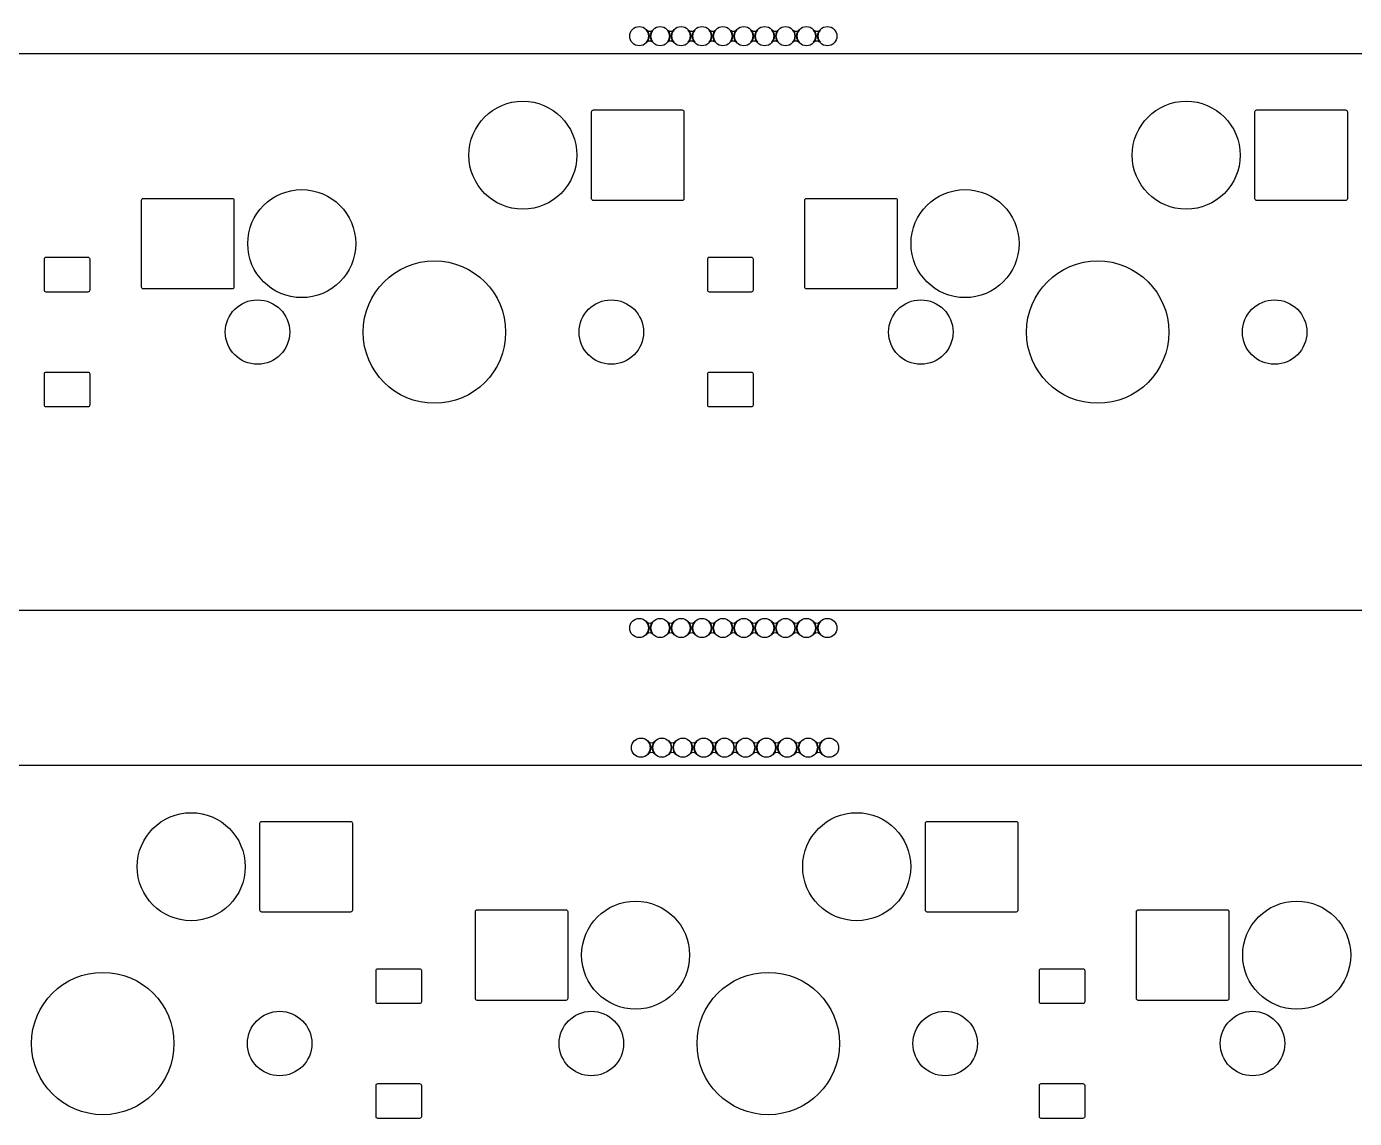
# Model space of a CAD drawing. Extents: x -27 to 356, y -111 to 35.
# Drawn here: x 78.77 to 116.91, y -82.79 to -51.42 of the extents above; entities that cross this region are included whole.
import ezdxf

# ---------------------------------------------------------------- set-up
doc = ezdxf.new("R2010")
doc.units = 0
doc.layers.add('BLACK', color=7, linetype='CONTINUOUS')

msp = doc.modelspace()

# ---------------------------------------------------------------- linework, layer by layer
at = {"layer": 'BLACK', "linetype": 'CONTINUOUS'}
for p, q in [((96.5788, -51.5233), (96.5805, -51.5222)), ((96.579, -51.5253), (96.5788, -51.5233)), ((96.6245, -51.5935), (96.579, -51.5253)), ((96.579, -51.8713), (96.6245, -51.8031)), ((96.5805, -51.5222), (96.582, -51.5228)), ((96.582, -51.5228), (96.5842, -51.525)), ((96.5842, -51.525), (96.6453, -51.5583)), ((96.6284, -51.8433), (96.5843, -51.8716)), ((96.6454, -51.6983), (96.6245, -51.5935)), ((96.6245, -51.8031), (96.6454, -51.6983)), ((96.6975, -51.8383), (96.6284, -51.8433)), ((96.6453, -51.5583), (96.7144, -51.5533)), ((96.7183, -51.5935), (96.6974, -51.6983)), ((96.6974, -51.6983), (96.7183, -51.8031)), ((96.7586, -51.8716), (96.6975, -51.8383)), ((96.7144, -51.5533), (96.7585, -51.525)), ((96.7638, -51.5253), (96.7183, -51.5935)), ((96.7183, -51.8031), (96.7638, -51.8713)), ((96.7585, -51.525), (96.7608, -51.5228)), ((96.7608, -51.5228), (96.7627, -51.5222)), ((96.7627, -51.5222), (96.7641, -51.5237)), ((96.7641, -51.5237), (96.7638, -51.5253)), ((97.1788, -51.5233), (97.1805, -51.5222)), ((97.179, -51.5253), (97.1788, -51.5233)), ((97.2245, -51.5935), (97.179, -51.5253)), ((97.179, -51.8713), (97.2245, -51.8031)), ((97.1805, -51.5222), (97.182, -51.5228)), ((97.182, -51.5228), (97.1842, -51.525)), ((97.1842, -51.525), (97.2453, -51.5583)), ((97.2284, -51.8433), (97.1843, -51.8716)), ((97.2454, -51.6983), (97.2245, -51.5935)), ((97.2245, -51.8031), (97.2454, -51.6983)), ((97.2975, -51.8383), (97.2284, -51.8433)), ((97.2453, -51.5583), (97.3144, -51.5533)), ((97.3183, -51.5935), (97.2974, -51.6983)), ((97.2974, -51.6983), (97.3183, -51.8031)), ((97.3586, -51.8716), (97.2975, -51.8383)), ((97.3144, -51.5533), (97.3585, -51.525)), ((97.3638, -51.5253), (97.3183, -51.5935)), ((97.3183, -51.8031), (97.3638, -51.8713)), ((97.3585, -51.525), (97.3608, -51.5228)), ((97.3608, -51.5228), (97.3627, -51.5222)), ((97.3627, -51.5222), (97.3641, -51.5237)), ((97.3641, -51.5237), (97.3638, -51.5253)), ((97.7788, -51.5233), (97.7805, -51.5222)), ((97.779, -51.5253), (97.7788, -51.5233)), ((97.8245, -51.5935), (97.779, -51.5253)), ((97.779, -51.8713), (97.8245, -51.8031)), ((97.7805, -51.5222), (97.782, -51.5228)), ((97.782, -51.5228), (97.7842, -51.525)), ((97.7842, -51.525), (97.8453, -51.5583)), ((97.8284, -51.8433), (97.7843, -51.8716)), ((97.8454, -51.6983), (97.8245, -51.5935)), ((97.8245, -51.8031), (97.8454, -51.6983)), ((97.8975, -51.8383), (97.8284, -51.8433)), ((97.8453, -51.5583), (97.9144, -51.5533)), ((97.9183, -51.5935), (97.8974, -51.6983)), ((97.8974, -51.6983), (97.9183, -51.8031)), ((97.9586, -51.8716), (97.8975, -51.8383)), ((97.9144, -51.5533), (97.9585, -51.525)), ((97.9638, -51.5253), (97.9183, -51.5935)), ((97.9183, -51.8031), (97.9638, -51.8713)), ((97.9585, -51.525), (97.9608, -51.5228)), ((97.9608, -51.5228), (97.9627, -51.5222)), ((97.9627, -51.5222), (97.9641, -51.5237)), ((97.9641, -51.5237), (97.9638, -51.5253)), ((98.3788, -51.5233), (98.3805, -51.5222)), ((98.379, -51.5253), (98.3788, -51.5233)), ((98.4245, -51.5935), (98.379, -51.5253)), ((98.379, -51.8713), (98.4245, -51.8031)), ((98.3805, -51.5222), (98.382, -51.5228)), ((98.382, -51.5228), (98.3842, -51.525)), ((98.3842, -51.525), (98.4453, -51.5583)), ((98.4284, -51.8433), (98.3843, -51.8716)), ((98.4454, -51.6983), (98.4245, -51.5935)), ((98.4245, -51.8031), (98.4454, -51.6983)), ((98.4975, -51.8383), (98.4284, -51.8433)), ((98.4453, -51.5583), (98.5144, -51.5533)), ((98.5183, -51.5935), (98.4974, -51.6983)), ((98.4974, -51.6983), (98.5183, -51.8031)), ((98.5586, -51.8716), (98.4975, -51.8383)), ((98.5144, -51.5533), (98.5585, -51.525)), ((98.5638, -51.5253), (98.5183, -51.5935)), ((98.5183, -51.8031), (98.5638, -51.8713)), ((98.5585, -51.525), (98.5608, -51.5228)), ((98.5608, -51.5228), (98.5627, -51.5222)), ((98.5627, -51.5222), (98.5641, -51.5237)), ((98.5641, -51.5237), (98.5638, -51.5253)), ((98.9788, -51.5233), (98.9805, -51.5222)), ((98.979, -51.5253), (98.9788, -51.5233)), ((99.0245, -51.5935), (98.979, -51.5253)), ((98.979, -51.8713), (99.0245, -51.8031)), ((98.9805, -51.5222), (98.982, -51.5228)), ((98.982, -51.5228), (98.9842, -51.525)), ((98.9842, -51.525), (99.0453, -51.5583)), ((99.0284, -51.8433), (98.9843, -51.8716)), ((99.0454, -51.6983), (99.0245, -51.5935)), ((99.0245, -51.8031), (99.0454, -51.6983)), ((99.0975, -51.8383), (99.0284, -51.8433)), ((99.0453, -51.5583), (99.1144, -51.5533)), ((99.1183, -51.5935), (99.0974, -51.6983)), ((99.0974, -51.6983), (99.1183, -51.8031)), ((99.1586, -51.8716), (99.0975, -51.8383)), ((99.1144, -51.5533), (99.1585, -51.525)), ((99.1638, -51.5253), (99.1183, -51.5935)), ((99.1183, -51.8031), (99.1638, -51.8713)), ((99.1585, -51.525), (99.1608, -51.5228)), ((99.1608, -51.5228), (99.1627, -51.5222)), ((99.1627, -51.5222), (99.1641, -51.5237)), ((99.1641, -51.5237), (99.1638, -51.5253)), ((99.5788, -51.5233), (99.5805, -51.5222)), ((99.579, -51.5253), (99.5788, -51.5233)), ((99.6245, -51.5935), (99.579, -51.5253)), ((99.579, -51.8713), (99.6245, -51.8031)), ((99.5805, -51.5222), (99.582, -51.5228)), ((99.582, -51.5228), (99.5842, -51.525)), ((99.5842, -51.525), (99.6453, -51.5583)), ((99.6284, -51.8433), (99.5843, -51.8716)), ((99.6454, -51.6983), (99.6245, -51.5935)), ((99.6245, -51.8031), (99.6454, -51.6983)), ((99.6975, -51.8383), (99.6284, -51.8433)), ((99.6453, -51.5583), (99.7144, -51.5533)), ((99.7183, -51.5935), (99.6974, -51.6983)), ((99.6974, -51.6983), (99.7183, -51.8031)), ((99.7586, -51.8716), (99.6975, -51.8383)), ((99.7144, -51.5533), (99.7585, -51.525)), ((99.7638, -51.5253), (99.7183, -51.5935)), ((99.7183, -51.8031), (99.7638, -51.8713)), ((99.7585, -51.525), (99.7608, -51.5228)), ((99.7608, -51.5228), (99.7627, -51.5222)), ((99.7627, -51.5222), (99.7641, -51.5237)), ((99.7641, -51.5237), (99.7638, -51.5253)), ((100.179, -51.5233), (100.18, -51.5222)), ((100.179, -51.5253), (100.179, -51.5233)), ((100.225, -51.5935), (100.179, -51.5253)), ((100.179, -51.8713), (100.225, -51.8031)), ((100.18, -51.5222), (100.182, -51.5228)), ((100.182, -51.5228), (100.184, -51.525)), ((100.184, -51.525), (100.245, -51.5583)), ((100.228, -51.8433), (100.184, -51.8716)), ((100.245, -51.6983), (100.225, -51.5935)), ((100.225, -51.8031), (100.245, -51.6983)), ((100.298, -51.8383), (100.228, -51.8433)), ((100.245, -51.5583), (100.314, -51.5533)), ((100.318, -51.5935), (100.297, -51.6983)), ((100.297, -51.6983), (100.318, -51.8031)), ((100.359, -51.8716), (100.298, -51.8383)), ((100.314, -51.5533), (100.359, -51.525)), ((100.364, -51.5253), (100.318, -51.5935)), ((100.318, -51.8031), (100.364, -51.8713)), ((100.359, -51.525), (100.361, -51.5228)), ((100.361, -51.5228), (100.363, -51.5222)), ((100.363, -51.5222), (100.364, -51.5237)), ((100.364, -51.5237), (100.364, -51.5253)), ((100.779, -51.5233), (100.78, -51.5222)), ((100.779, -51.5253), (100.779, -51.5233)), ((100.825, -51.5935), (100.779, -51.5253)), ((100.779, -51.8713), (100.825, -51.8031)), ((100.78, -51.5222), (100.782, -51.5228)), ((100.782, -51.5228), (100.784, -51.525)), ((100.784, -51.525), (100.845, -51.5583)), ((100.828, -51.8433), (100.784, -51.8716)), ((100.845, -51.6983), (100.825, -51.5935)), ((100.825, -51.8031), (100.845, -51.6983)), ((100.898, -51.8383), (100.828, -51.8433)), ((100.845, -51.5583), (100.914, -51.5533)), ((100.918, -51.5935), (100.897, -51.6983)), ((100.897, -51.6983), (100.918, -51.8031)), ((100.959, -51.8716), (100.898, -51.8383)), ((100.914, -51.5533), (100.959, -51.525)), ((100.964, -51.5253), (100.918, -51.5935)), ((100.918, -51.8031), (100.964, -51.8713)), ((100.959, -51.525), (100.961, -51.5228)), ((100.961, -51.5228), (100.963, -51.5222)), ((100.963, -51.5222), (100.964, -51.5237)), ((100.964, -51.5237), (100.964, -51.5253)), ((101.379, -51.5233), (101.38, -51.5222)), ((101.379, -51.5253), (101.379, -51.5233)), ((101.425, -51.5935), (101.379, -51.5253)), ((101.379, -51.8713), (101.425, -51.8031)), ((101.38, -51.5222), (101.382, -51.5228)), ((101.382, -51.5228), (101.384, -51.525)), ((101.384, -51.525), (101.445, -51.5583)), ((101.428, -51.8433), (101.384, -51.8716)), ((101.445, -51.6983), (101.425, -51.5935)), ((101.425, -51.8031), (101.445, -51.6983)), ((101.498, -51.8383), (101.428, -51.8433)), ((101.445, -51.5583), (101.514, -51.5533)), ((101.518, -51.5935), (101.497, -51.6983)), ((101.497, -51.6983), (101.518, -51.8031)), ((101.559, -51.8716), (101.498, -51.8383)), ((101.514, -51.5533), (101.559, -51.525)), ((101.564, -51.5253), (101.518, -51.5935)), ((101.518, -51.8031), (101.564, -51.8713)), ((101.559, -51.525), (101.561, -51.5228)), ((101.561, -51.5228), (101.563, -51.5222)), ((101.563, -51.5222), (101.564, -51.5237)), ((101.564, -51.5237), (101.564, -51.5253)), ((-21.025, -52.1983), (238.81, -52.1983)), ((-21.025, -52.1983), (238.81, -52.1983)), ((96.5787, -51.8729), (96.579, -51.8713)), ((96.5801, -51.8744), (96.5787, -51.8729)), ((96.582, -51.8738), (96.5801, -51.8744)), ((96.5843, -51.8716), (96.582, -51.8738)), ((96.7608, -51.8738), (96.7586, -51.8716)), ((96.7623, -51.8744), (96.7608, -51.8738)), ((96.764, -51.8733), (96.7623, -51.8744)), ((96.7638, -51.8713), (96.764, -51.8733)), ((97.1787, -51.8729), (97.179, -51.8713)), ((97.1801, -51.8744), (97.1787, -51.8729)), ((97.182, -51.8738), (97.1801, -51.8744)), ((97.1843, -51.8716), (97.182, -51.8738)), ((97.3608, -51.8738), (97.3586, -51.8716)), ((97.3623, -51.8744), (97.3608, -51.8738)), ((97.364, -51.8733), (97.3623, -51.8744)), ((97.3638, -51.8713), (97.364, -51.8733)), ((97.7787, -51.8729), (97.779, -51.8713)), ((97.7801, -51.8744), (97.7787, -51.8729)), ((97.782, -51.8738), (97.7801, -51.8744)), ((97.7843, -51.8716), (97.782, -51.8738)), ((97.9608, -51.8738), (97.9586, -51.8716)), ((97.9623, -51.8744), (97.9608, -51.8738)), ((97.964, -51.8733), (97.9623, -51.8744)), ((97.9638, -51.8713), (97.964, -51.8733)), ((98.3787, -51.8729), (98.379, -51.8713)), ((98.3801, -51.8744), (98.3787, -51.8729)), ((98.382, -51.8738), (98.3801, -51.8744)), ((98.3843, -51.8716), (98.382, -51.8738)), ((98.5608, -51.8738), (98.5586, -51.8716)), ((98.5623, -51.8744), (98.5608, -51.8738)), ((98.564, -51.8733), (98.5623, -51.8744)), ((98.5638, -51.8713), (98.564, -51.8733)), ((98.9787, -51.8729), (98.979, -51.8713)), ((98.9801, -51.8744), (98.9787, -51.8729)), ((98.982, -51.8738), (98.9801, -51.8744)), ((98.9843, -51.8716), (98.982, -51.8738)), ((99.1608, -51.8738), (99.1586, -51.8716)), ((99.1623, -51.8744), (99.1608, -51.8738)), ((99.164, -51.8733), (99.1623, -51.8744)), ((99.1638, -51.8713), (99.164, -51.8733)), ((99.5787, -51.8729), (99.579, -51.8713)), ((99.5801, -51.8744), (99.5787, -51.8729)), ((99.582, -51.8738), (99.5801, -51.8744)), ((99.5843, -51.8716), (99.582, -51.8738)), ((99.7608, -51.8738), (99.7586, -51.8716)), ((99.7623, -51.8744), (99.7608, -51.8738)), ((99.764, -51.8733), (99.7623, -51.8744)), ((99.7638, -51.8713), (99.764, -51.8733)), ((100.179, -51.8729), (100.179, -51.8713)), ((100.18, -51.8744), (100.179, -51.8729)), ((100.182, -51.8738), (100.18, -51.8744)), ((100.184, -51.8716), (100.182, -51.8738)), ((100.361, -51.8738), (100.359, -51.8716)), ((100.362, -51.8744), (100.361, -51.8738)), ((100.364, -51.8733), (100.362, -51.8744)), ((100.364, -51.8713), (100.364, -51.8733)), ((100.779, -51.8729), (100.779, -51.8713)), ((100.78, -51.8744), (100.779, -51.8729)), ((100.782, -51.8738), (100.78, -51.8744)), ((100.784, -51.8716), (100.782, -51.8738)), ((100.961, -51.8738), (100.959, -51.8716)), ((100.962, -51.8744), (100.961, -51.8738)), ((100.964, -51.8733), (100.962, -51.8744)), ((100.964, -51.8713), (100.964, -51.8733)), ((101.379, -51.8729), (101.379, -51.8713)), ((101.38, -51.8744), (101.379, -51.8729)), ((101.382, -51.8738), (101.38, -51.8744)), ((101.384, -51.8716), (101.382, -51.8738)), ((101.561, -51.8738), (101.559, -51.8716)), ((101.562, -51.8744), (101.561, -51.8738)), ((101.564, -51.8733), (101.562, -51.8744)), ((101.564, -51.8713), (101.564, -51.8733)), ((95.0035, -53.8683), (95.0074, -53.8488)), ((95.0035, -56.3683), (95.0035, -53.8683)), ((95.0074, -53.8488), (95.0184, -53.8322)), ((95.0184, -53.8322), (95.035, -53.8212)), ((95.035, -53.8212), (95.0545, -53.8173)), ((95.0545, -53.8173), (97.6045, -53.8173)), ((97.6045, -53.8173), (97.624, -53.8212)), ((97.624, -53.8212), (97.6406, -53.8322)), ((97.6406, -53.8322), (97.6516, -53.8488)), ((97.6516, -53.8488), (97.6555, -53.8683)), ((97.6555, -53.8683), (97.6555, -56.3683)), ((114.053, -53.8683), (114.057, -53.8488)), ((114.053, -56.3683), (114.053, -53.8683)), ((114.057, -53.8488), (114.068, -53.8322)), ((114.068, -53.8322), (114.085, -53.8212)), ((114.085, -53.8212), (114.105, -53.8173)), ((114.105, -53.8173), (116.654, -53.8173)), ((116.654, -53.8173), (116.674, -53.8212)), ((116.674, -53.8212), (116.691, -53.8322)), ((116.691, -53.8322), (116.702, -53.8488)), ((116.702, -53.8488), (116.706, -53.8683)), ((116.706, -53.8683), (116.706, -56.3683)), ((82.0765, -56.4083), (82.0804, -56.3888)), ((82.0765, -58.9083), (82.0765, -56.4083)), ((82.0804, -56.3888), (82.0914, -56.3722)), ((82.0914, -56.3722), (82.108, -56.3612)), ((82.108, -56.3612), (82.1275, -56.3573)), ((82.1275, -56.3573), (84.6775, -56.3573)), ((84.6775, -56.3573), (84.697, -56.3612)), ((84.697, -56.3612), (84.7136, -56.3722)), ((84.7136, -56.3722), (84.7246, -56.3888)), ((84.7246, -56.3888), (84.7285, -56.4083)), ((84.7285, -56.4083), (84.7285, -58.9083)), ((95.0074, -56.3878), (95.0035, -56.3683)), ((95.0184, -56.4044), (95.0074, -56.3878)), ((95.035, -56.4154), (95.0184, -56.4044)), ((95.0545, -56.4193), (95.035, -56.4154)), ((97.6045, -56.4193), (95.0545, -56.4193)), ((97.624, -56.4154), (97.6045, -56.4193)), ((97.6406, -56.4044), (97.624, -56.4154)), ((97.6516, -56.3878), (97.6406, -56.4044)), ((97.6555, -56.3683), (97.6516, -56.3878)), ((101.126, -56.4083), (101.13, -56.3888)), ((101.126, -58.9083), (101.126, -56.4083)), ((101.13, -56.3888), (101.141, -56.3722)), ((101.141, -56.3722), (101.158, -56.3612)), ((101.158, -56.3612), (101.177, -56.3573)), ((101.177, -56.3573), (103.727, -56.3573)), ((103.727, -56.3573), (103.747, -56.3612)), ((103.747, -56.3612), (103.764, -56.3722)), ((103.764, -56.3722), (103.775, -56.3888)), ((103.775, -56.3888), (103.778, -56.4083)), ((103.778, -56.4083), (103.778, -58.9083)), ((114.057, -56.3878), (114.053, -56.3683)), ((114.068, -56.4044), (114.057, -56.3878)), ((114.085, -56.4154), (114.068, -56.4044)), ((114.105, -56.4193), (114.085, -56.4154)), ((116.654, -56.4193), (114.105, -56.4193)), ((116.674, -56.4154), (116.654, -56.4193)), ((116.691, -56.4044), (116.674, -56.4154)), ((116.702, -56.3878), (116.691, -56.4044)), ((116.706, -56.3683), (116.702, -56.3878)), ((79.2865, -58.0983), (79.2904, -58.0788)), ((79.2865, -58.9983), (79.2865, -58.0983)), ((79.2904, -58.0788), (79.3014, -58.0622)), ((79.3014, -58.0622), (79.318, -58.0512)), ((79.318, -58.0512), (79.3375, -58.0473)), ((79.3375, -58.0473), (80.5375, -58.0473)), ((80.5375, -58.0473), (80.557, -58.0512)), ((80.557, -58.0512), (80.5736, -58.0622)), ((80.5736, -58.0622), (80.5846, -58.0788)), ((80.5846, -58.0788), (80.5885, -58.0983)), ((80.5885, -58.0983), (80.5885, -58.9983)), ((98.3365, -58.0983), (98.3404, -58.0788)), ((98.3365, -58.9983), (98.3365, -58.0983)), ((98.3404, -58.0788), (98.3514, -58.0622)), ((98.3514, -58.0622), (98.368, -58.0512)), ((98.368, -58.0512), (98.3875, -58.0473)), ((98.3875, -58.0473), (99.5875, -58.0473)), ((99.5875, -58.0473), (99.607, -58.0512)), ((99.607, -58.0512), (99.6236, -58.0622)), ((99.6236, -58.0622), (99.6346, -58.0788)), ((99.6346, -58.0788), (99.6385, -58.0983)), ((99.6385, -58.0983), (99.6385, -58.9983)), ((79.2904, -59.0178), (79.2865, -58.9983)), ((79.3014, -59.0344), (79.2904, -59.0178)), ((79.318, -59.0454), (79.3014, -59.0344)), ((79.3375, -59.0493), (79.318, -59.0454)), ((80.5375, -59.0493), (79.3375, -59.0493)), ((80.557, -59.0454), (80.5375, -59.0493)), ((80.5736, -59.0344), (80.557, -59.0454)), ((80.5846, -59.0178), (80.5736, -59.0344)), ((80.5885, -58.9983), (80.5846, -59.0178)), ((82.0804, -58.9278), (82.0765, -58.9083)), ((82.0914, -58.9444), (82.0804, -58.9278)), ((82.108, -58.9554), (82.0914, -58.9444)), ((82.1275, -58.9593), (82.108, -58.9554)), ((84.6775, -58.9593), (82.1275, -58.9593)), ((84.697, -58.9554), (84.6775, -58.9593)), ((84.7136, -58.9444), (84.697, -58.9554)), ((84.7246, -58.9278), (84.7136, -58.9444)), ((84.7285, -58.9083), (84.7246, -58.9278)), ((98.3404, -59.0178), (98.3365, -58.9983)), ((98.3514, -59.0344), (98.3404, -59.0178)), ((98.368, -59.0454), (98.3514, -59.0344)), ((98.3875, -59.0493), (98.368, -59.0454)), ((99.5875, -59.0493), (98.3875, -59.0493)), ((99.607, -59.0454), (99.5875, -59.0493)), ((99.6236, -59.0344), (99.607, -59.0454)), ((99.6346, -59.0178), (99.6236, -59.0344)), ((99.6385, -58.9983), (99.6346, -59.0178)), ((101.13, -58.9278), (101.126, -58.9083)), ((101.141, -58.9444), (101.13, -58.9278)), ((101.158, -58.9554), (101.141, -58.9444)), ((101.177, -58.9593), (101.158, -58.9554)), ((103.727, -58.9593), (101.177, -58.9593)), ((103.747, -58.9554), (103.727, -58.9593)), ((103.764, -58.9444), (103.747, -58.9554)), ((103.775, -58.9278), (103.764, -58.9444)), ((103.778, -58.9083), (103.775, -58.9278)), ((79.2865, -61.3983), (79.2904, -61.3788)), ((79.2904, -61.3788), (79.3014, -61.3622)), ((79.3014, -61.3622), (79.318, -61.3512)), ((79.318, -61.3512), (79.3375, -61.3473)), ((79.3375, -61.3473), (80.5375, -61.3473)), ((80.5375, -61.3473), (80.557, -61.3512)), ((80.557, -61.3512), (80.5736, -61.3622)), ((80.5736, -61.3622), (80.5846, -61.3788)), ((80.5846, -61.3788), (80.5885, -61.3983)), ((98.3365, -61.3983), (98.3404, -61.3788)), ((98.3404, -61.3788), (98.3514, -61.3622)), ((98.3514, -61.3622), (98.368, -61.3512)), ((98.368, -61.3512), (98.3875, -61.3473)), ((98.3875, -61.3473), (99.5875, -61.3473)), ((99.5875, -61.3473), (99.607, -61.3512)), ((99.607, -61.3512), (99.6236, -61.3622)), ((99.6236, -61.3622), (99.6346, -61.3788)), ((99.6346, -61.3788), (99.6385, -61.3983)), ((79.2865, -62.2983), (79.2865, -61.3983)), ((80.5885, -61.3983), (80.5885, -62.2983)), ((98.3365, -62.2983), (98.3365, -61.3983)), ((99.6385, -61.3983), (99.6385, -62.2983)), ((79.2904, -62.3178), (79.2865, -62.2983)), ((79.3014, -62.3344), (79.2904, -62.3178)), ((79.318, -62.3454), (79.3014, -62.3344)), ((79.3375, -62.3493), (79.318, -62.3454)), ((80.5375, -62.3493), (79.3375, -62.3493)), ((80.557, -62.3454), (80.5375, -62.3493)), ((80.5736, -62.3344), (80.557, -62.3454)), ((80.5846, -62.3178), (80.5736, -62.3344)), ((80.5885, -62.2983), (80.5846, -62.3178)), ((98.3404, -62.3178), (98.3365, -62.2983)), ((98.3514, -62.3344), (98.3404, -62.3178)), ((98.368, -62.3454), (98.3514, -62.3344)), ((98.3875, -62.3493), (98.368, -62.3454)), ((99.5875, -62.3493), (98.3875, -62.3493)), ((99.607, -62.3454), (99.5875, -62.3493)), ((99.6236, -62.3344), (99.607, -62.3454)), ((99.6346, -62.3178), (99.6236, -62.3344)), ((99.6385, -62.2983), (99.6346, -62.3178)), ((236.647, -68.1983), (-21.025, -68.1983)), ((236.647, -68.1983), (-21.025, -68.1983)), ((96.5788, -68.5233), (96.5805, -68.5222)), ((96.579, -68.5253), (96.5788, -68.5233)), ((96.6245, -68.5935), (96.579, -68.5253)), ((96.5805, -68.5222), (96.582, -68.5228)), ((96.582, -68.5228), (96.5842, -68.525)), ((96.5842, -68.525), (96.6453, -68.5583)), ((96.6454, -68.6983), (96.6245, -68.5935)), ((96.6453, -68.5583), (96.7144, -68.5533)), ((96.7183, -68.5935), (96.6974, -68.6983)), ((96.7144, -68.5533), (96.7585, -68.525)), ((96.7638, -68.5253), (96.7183, -68.5935)), ((96.7585, -68.525), (96.7608, -68.5228)), ((96.7608, -68.5228), (96.7627, -68.5222)), ((96.7627, -68.5222), (96.7641, -68.5237)), ((96.7641, -68.5237), (96.7638, -68.5253)), ((97.1788, -68.5233), (97.1805, -68.5222)), ((97.179, -68.5253), (97.1788, -68.5233)), ((97.2245, -68.5935), (97.179, -68.5253)), ((97.1805, -68.5222), (97.182, -68.5228)), ((97.182, -68.5228), (97.1842, -68.525)), ((97.1842, -68.525), (97.2453, -68.5583)), ((97.2454, -68.6983), (97.2245, -68.5935)), ((97.2453, -68.5583), (97.3144, -68.5533)), ((97.3183, -68.5935), (97.2974, -68.6983)), ((97.3144, -68.5533), (97.3585, -68.525)), ((97.3638, -68.5253), (97.3183, -68.5935)), ((97.3585, -68.525), (97.3608, -68.5228)), ((97.3608, -68.5228), (97.3627, -68.5222)), ((97.3627, -68.5222), (97.3641, -68.5237)), ((97.3641, -68.5237), (97.3638, -68.5253)), ((97.7788, -68.5233), (97.7805, -68.5222)), ((97.779, -68.5253), (97.7788, -68.5233)), ((97.8245, -68.5935), (97.779, -68.5253)), ((97.7805, -68.5222), (97.782, -68.5228)), ((97.782, -68.5228), (97.7842, -68.525)), ((97.7842, -68.525), (97.8453, -68.5583)), ((97.8454, -68.6983), (97.8245, -68.5935)), ((97.8453, -68.5583), (97.9144, -68.5533)), ((97.9183, -68.5935), (97.8974, -68.6983)), ((97.9144, -68.5533), (97.9585, -68.525)), ((97.9638, -68.5253), (97.9183, -68.5935)), ((97.9585, -68.525), (97.9608, -68.5228)), ((97.9608, -68.5228), (97.9627, -68.5222)), ((97.9627, -68.5222), (97.9641, -68.5237)), ((97.9641, -68.5237), (97.9638, -68.5253)), ((98.3788, -68.5233), (98.3805, -68.5222)), ((98.379, -68.5253), (98.3788, -68.5233)), ((98.4245, -68.5935), (98.379, -68.5253)), ((98.3805, -68.5222), (98.382, -68.5228)), ((98.382, -68.5228), (98.3842, -68.525)), ((98.3842, -68.525), (98.4453, -68.5583)), ((98.4454, -68.6983), (98.4245, -68.5935)), ((98.4453, -68.5583), (98.5144, -68.5533)), ((98.5183, -68.5935), (98.4974, -68.6983)), ((98.5144, -68.5533), (98.5585, -68.525)), ((98.5638, -68.5253), (98.5183, -68.5935)), ((98.5585, -68.525), (98.5608, -68.5228)), ((98.5608, -68.5228), (98.5627, -68.5222)), ((98.5627, -68.5222), (98.5641, -68.5237)), ((98.5641, -68.5237), (98.5638, -68.5253)), ((98.9788, -68.5233), (98.9805, -68.5222)), ((98.979, -68.5253), (98.9788, -68.5233)), ((99.0245, -68.5935), (98.979, -68.5253)), ((98.9805, -68.5222), (98.982, -68.5228)), ((98.982, -68.5228), (98.9842, -68.525)), ((98.9842, -68.525), (99.0453, -68.5583)), ((99.0454, -68.6983), (99.0245, -68.5935)), ((99.0453, -68.5583), (99.1144, -68.5533)), ((99.1183, -68.5935), (99.0974, -68.6983)), ((99.1144, -68.5533), (99.1585, -68.525)), ((99.1638, -68.5253), (99.1183, -68.5935)), ((99.1585, -68.525), (99.1608, -68.5228)), ((99.1608, -68.5228), (99.1627, -68.5222)), ((99.1627, -68.5222), (99.1641, -68.5237)), ((99.1641, -68.5237), (99.1638, -68.5253)), ((99.5788, -68.5233), (99.5805, -68.5222)), ((99.579, -68.5253), (99.5788, -68.5233)), ((99.6245, -68.5935), (99.579, -68.5253)), ((99.5805, -68.5222), (99.582, -68.5228)), ((99.582, -68.5228), (99.5842, -68.525)), ((99.5842, -68.525), (99.6453, -68.5583)), ((99.6454, -68.6983), (99.6245, -68.5935)), ((99.6453, -68.5583), (99.7144, -68.5533)), ((99.7183, -68.5935), (99.6974, -68.6983)), ((99.7144, -68.5533), (99.7585, -68.525)), ((99.7638, -68.5253), (99.7183, -68.5935)), ((99.7585, -68.525), (99.7608, -68.5228)), ((99.7608, -68.5228), (99.7627, -68.5222)), ((99.7627, -68.5222), (99.7641, -68.5237)), ((99.7641, -68.5237), (99.7638, -68.5253)), ((100.179, -68.5233), (100.18, -68.5222)), ((100.179, -68.5253), (100.179, -68.5233)), ((100.225, -68.5935), (100.179, -68.5253)), ((100.18, -68.5222), (100.182, -68.5228)), ((100.182, -68.5228), (100.184, -68.525)), ((100.184, -68.525), (100.245, -68.5583)), ((100.245, -68.6983), (100.225, -68.5935)), ((100.245, -68.5583), (100.314, -68.5533)), ((100.318, -68.5935), (100.297, -68.6983)), ((100.314, -68.5533), (100.359, -68.525)), ((100.364, -68.5253), (100.318, -68.5935)), ((100.359, -68.525), (100.361, -68.5228)), ((100.361, -68.5228), (100.363, -68.5222)), ((100.363, -68.5222), (100.364, -68.5237)), ((100.364, -68.5237), (100.364, -68.5253)), ((100.779, -68.5233), (100.78, -68.5222)), ((100.779, -68.5253), (100.779, -68.5233)), ((100.825, -68.5935), (100.779, -68.5253)), ((100.78, -68.5222), (100.782, -68.5228)), ((100.782, -68.5228), (100.784, -68.525)), ((100.784, -68.525), (100.845, -68.5583)), ((100.845, -68.6983), (100.825, -68.5935)), ((100.845, -68.5583), (100.914, -68.5533)), ((100.918, -68.5935), (100.897, -68.6983)), ((100.914, -68.5533), (100.959, -68.525)), ((100.964, -68.5253), (100.918, -68.5935)), ((100.959, -68.525), (100.961, -68.5228)), ((100.961, -68.5228), (100.963, -68.5222)), ((100.963, -68.5222), (100.964, -68.5237)), ((100.964, -68.5237), (100.964, -68.5253)), ((101.379, -68.5233), (101.38, -68.5222)), ((101.379, -68.5253), (101.379, -68.5233)), ((101.425, -68.5935), (101.379, -68.5253)), ((101.38, -68.5222), (101.382, -68.5228)), ((101.382, -68.5228), (101.384, -68.525)), ((101.384, -68.525), (101.445, -68.5583)), ((101.445, -68.6983), (101.425, -68.5935)), ((101.445, -68.5583), (101.514, -68.5533)), ((101.518, -68.5935), (101.497, -68.6983)), ((101.514, -68.5533), (101.559, -68.525)), ((101.564, -68.5253), (101.518, -68.5935)), ((101.559, -68.525), (101.561, -68.5228)), ((101.561, -68.5228), (101.563, -68.5222)), ((101.563, -68.5222), (101.564, -68.5237)), ((101.564, -68.5237), (101.564, -68.5253)), ((96.5787, -68.8729), (96.579, -68.8713)), ((96.5801, -68.8744), (96.5787, -68.8729)), ((96.579, -68.8713), (96.6245, -68.8031)), ((96.582, -68.8738), (96.5801, -68.8744)), ((96.5843, -68.8716), (96.582, -68.8738)), ((96.6284, -68.8433), (96.5843, -68.8716)), ((96.6245, -68.8031), (96.6454, -68.6983)), ((96.6975, -68.8383), (96.6284, -68.8433)), ((96.6974, -68.6983), (96.7183, -68.8031)), ((96.7586, -68.8716), (96.6975, -68.8383)), ((96.7183, -68.8031), (96.7638, -68.8713)), ((96.7608, -68.8738), (96.7586, -68.8716)), ((96.7623, -68.8744), (96.7608, -68.8738)), ((96.764, -68.8733), (96.7623, -68.8744)), ((96.7638, -68.8713), (96.764, -68.8733)), ((97.1787, -68.8729), (97.179, -68.8713)), ((97.1801, -68.8744), (97.1787, -68.8729)), ((97.179, -68.8713), (97.2245, -68.8031)), ((97.182, -68.8738), (97.1801, -68.8744)), ((97.1843, -68.8716), (97.182, -68.8738)), ((97.2284, -68.8433), (97.1843, -68.8716)), ((97.2245, -68.8031), (97.2454, -68.6983)), ((97.2975, -68.8383), (97.2284, -68.8433)), ((97.2974, -68.6983), (97.3183, -68.8031)), ((97.3586, -68.8716), (97.2975, -68.8383)), ((97.3183, -68.8031), (97.3638, -68.8713)), ((97.3608, -68.8738), (97.3586, -68.8716)), ((97.3623, -68.8744), (97.3608, -68.8738)), ((97.364, -68.8733), (97.3623, -68.8744)), ((97.3638, -68.8713), (97.364, -68.8733)), ((97.7787, -68.8729), (97.779, -68.8713)), ((97.7801, -68.8744), (97.7787, -68.8729)), ((97.779, -68.8713), (97.8245, -68.8031)), ((97.782, -68.8738), (97.7801, -68.8744)), ((97.7843, -68.8716), (97.782, -68.8738)), ((97.8284, -68.8433), (97.7843, -68.8716)), ((97.8245, -68.8031), (97.8454, -68.6983)), ((97.8975, -68.8383), (97.8284, -68.8433)), ((97.8974, -68.6983), (97.9183, -68.8031)), ((97.9586, -68.8716), (97.8975, -68.8383)), ((97.9183, -68.8031), (97.9638, -68.8713)), ((97.9608, -68.8738), (97.9586, -68.8716)), ((97.9623, -68.8744), (97.9608, -68.8738)), ((97.964, -68.8733), (97.9623, -68.8744)), ((97.9638, -68.8713), (97.964, -68.8733)), ((98.3787, -68.8729), (98.379, -68.8713)), ((98.3801, -68.8744), (98.3787, -68.8729)), ((98.379, -68.8713), (98.4245, -68.8031)), ((98.382, -68.8738), (98.3801, -68.8744)), ((98.3843, -68.8716), (98.382, -68.8738)), ((98.4284, -68.8433), (98.3843, -68.8716)), ((98.4245, -68.8031), (98.4454, -68.6983)), ((98.4975, -68.8383), (98.4284, -68.8433)), ((98.4974, -68.6983), (98.5183, -68.8031)), ((98.5586, -68.8716), (98.4975, -68.8383)), ((98.5183, -68.8031), (98.5638, -68.8713)), ((98.5608, -68.8738), (98.5586, -68.8716)), ((98.5623, -68.8744), (98.5608, -68.8738)), ((98.564, -68.8733), (98.5623, -68.8744)), ((98.5638, -68.8713), (98.564, -68.8733)), ((98.9787, -68.8729), (98.979, -68.8713)), ((98.9801, -68.8744), (98.9787, -68.8729)), ((98.979, -68.8713), (99.0245, -68.8031)), ((98.982, -68.8738), (98.9801, -68.8744)), ((98.9843, -68.8716), (98.982, -68.8738)), ((99.0284, -68.8433), (98.9843, -68.8716)), ((99.0245, -68.8031), (99.0454, -68.6983)), ((99.0975, -68.8383), (99.0284, -68.8433)), ((99.0974, -68.6983), (99.1183, -68.8031)), ((99.1586, -68.8716), (99.0975, -68.8383)), ((99.1183, -68.8031), (99.1638, -68.8713)), ((99.1608, -68.8738), (99.1586, -68.8716)), ((99.1623, -68.8744), (99.1608, -68.8738)), ((99.164, -68.8733), (99.1623, -68.8744)), ((99.1638, -68.8713), (99.164, -68.8733)), ((99.5787, -68.8729), (99.579, -68.8713)), ((99.5801, -68.8744), (99.5787, -68.8729)), ((99.579, -68.8713), (99.6245, -68.8031)), ((99.582, -68.8738), (99.5801, -68.8744)), ((99.5843, -68.8716), (99.582, -68.8738)), ((99.6284, -68.8433), (99.5843, -68.8716)), ((99.6245, -68.8031), (99.6454, -68.6983)), ((99.6975, -68.8383), (99.6284, -68.8433)), ((99.6974, -68.6983), (99.7183, -68.8031)), ((99.7586, -68.8716), (99.6975, -68.8383)), ((99.7183, -68.8031), (99.7638, -68.8713)), ((99.7608, -68.8738), (99.7586, -68.8716)), ((99.7623, -68.8744), (99.7608, -68.8738)), ((99.764, -68.8733), (99.7623, -68.8744)), ((99.7638, -68.8713), (99.764, -68.8733)), ((100.179, -68.8713), (100.225, -68.8031)), ((100.179, -68.8729), (100.179, -68.8713)), ((100.18, -68.8744), (100.179, -68.8729)), ((100.182, -68.8738), (100.18, -68.8744)), ((100.184, -68.8716), (100.182, -68.8738)), ((100.228, -68.8433), (100.184, -68.8716)), ((100.225, -68.8031), (100.245, -68.6983)), ((100.298, -68.8383), (100.228, -68.8433)), ((100.297, -68.6983), (100.318, -68.8031)), ((100.359, -68.8716), (100.298, -68.8383)), ((100.318, -68.8031), (100.364, -68.8713)), ((100.361, -68.8738), (100.359, -68.8716)), ((100.362, -68.8744), (100.361, -68.8738)), ((100.364, -68.8733), (100.362, -68.8744)), ((100.364, -68.8713), (100.364, -68.8733)), ((100.779, -68.8713), (100.825, -68.8031)), ((100.779, -68.8729), (100.779, -68.8713)), ((100.78, -68.8744), (100.779, -68.8729)), ((100.782, -68.8738), (100.78, -68.8744)), ((100.784, -68.8716), (100.782, -68.8738)), ((100.828, -68.8433), (100.784, -68.8716)), ((100.825, -68.8031), (100.845, -68.6983)), ((100.898, -68.8383), (100.828, -68.8433)), ((100.897, -68.6983), (100.918, -68.8031)), ((100.959, -68.8716), (100.898, -68.8383)), ((100.918, -68.8031), (100.964, -68.8713)), ((100.961, -68.8738), (100.959, -68.8716)), ((100.962, -68.8744), (100.961, -68.8738)), ((100.964, -68.8733), (100.962, -68.8744)), ((100.964, -68.8713), (100.964, -68.8733)), ((101.379, -68.8713), (101.425, -68.8031)), ((101.379, -68.8729), (101.379, -68.8713)), ((101.38, -68.8744), (101.379, -68.8729)), ((101.382, -68.8738), (101.38, -68.8744)), ((101.384, -68.8716), (101.382, -68.8738)), ((101.428, -68.8433), (101.384, -68.8716)), ((101.425, -68.8031), (101.445, -68.6983)), ((101.498, -68.8383), (101.428, -68.8433)), ((101.497, -68.6983), (101.518, -68.8031)), ((101.559, -68.8716), (101.498, -68.8383)), ((101.518, -68.8031), (101.564, -68.8713)), ((101.561, -68.8738), (101.559, -68.8716)), ((101.562, -68.8744), (101.561, -68.8738)), ((101.564, -68.8733), (101.562, -68.8744)), ((101.564, -68.8713), (101.564, -68.8733)), ((96.6282, -71.9603), (96.6298, -71.9592)), ((96.6283, -71.9623), (96.6282, -71.9603)), ((96.6739, -72.0305), (96.6283, -71.9623)), ((96.6298, -71.9592), (96.6314, -71.9598)), ((96.6314, -71.9598), (96.6336, -71.962)), ((96.6336, -71.962), (96.6946, -71.9953)), ((96.6947, -72.1353), (96.6739, -72.0305)), ((96.6946, -71.9953), (96.7638, -71.9903)), ((96.7677, -72.0305), (96.7468, -72.1353)), ((96.7638, -71.9903), (96.8079, -71.962)), ((96.8132, -71.9623), (96.7677, -72.0305)), ((96.8079, -71.962), (96.8101, -71.9598)), ((96.8101, -71.9598), (96.8121, -71.9592)), ((96.8121, -71.9592), (96.8135, -71.9607)), ((96.8135, -71.9607), (96.8132, -71.9623)), ((97.2282, -71.9603), (97.2298, -71.9592)), ((97.2283, -71.9623), (97.2282, -71.9603)), ((97.2739, -72.0305), (97.2283, -71.9623)), ((97.2298, -71.9592), (97.2314, -71.9598)), ((97.2314, -71.9598), (97.2336, -71.962)), ((97.2336, -71.962), (97.2946, -71.9953)), ((97.2947, -72.1353), (97.2739, -72.0305)), ((97.2946, -71.9953), (97.3638, -71.9903)), ((97.3677, -72.0305), (97.3468, -72.1353)), ((97.3638, -71.9903), (97.4079, -71.962)), ((97.4132, -71.9623), (97.3677, -72.0305)), ((97.4079, -71.962), (97.4101, -71.9598)), ((97.4101, -71.9598), (97.4121, -71.9592)), ((97.4121, -71.9592), (97.4135, -71.9607)), ((97.4135, -71.9607), (97.4132, -71.9623)), ((97.8282, -71.9603), (97.8298, -71.9592)), ((97.8283, -71.9623), (97.8282, -71.9603)), ((97.8739, -72.0305), (97.8283, -71.9623)), ((97.8298, -71.9592), (97.8314, -71.9598)), ((97.8314, -71.9598), (97.8336, -71.962)), ((97.8336, -71.962), (97.8946, -71.9953)), ((97.8947, -72.1353), (97.8739, -72.0305)), ((97.8946, -71.9953), (97.9638, -71.9903)), ((97.9677, -72.0305), (97.9468, -72.1353)), ((97.9638, -71.9903), (98.0079, -71.962)), ((98.0132, -71.9623), (97.9677, -72.0305)), ((98.0079, -71.962), (98.0101, -71.9598)), ((98.0101, -71.9598), (98.0121, -71.9592)), ((98.0121, -71.9592), (98.0135, -71.9607)), ((98.0135, -71.9607), (98.0132, -71.9623)), ((98.4282, -71.9603), (98.4298, -71.9592)), ((98.4283, -71.9623), (98.4282, -71.9603)), ((98.4739, -72.0305), (98.4283, -71.9623)), ((98.4298, -71.9592), (98.4314, -71.9598)), ((98.4314, -71.9598), (98.4336, -71.962)), ((98.4336, -71.962), (98.4946, -71.9953)), ((98.4947, -72.1353), (98.4739, -72.0305)), ((98.4946, -71.9953), (98.5638, -71.9903)), ((98.5677, -72.0305), (98.5468, -72.1353)), ((98.5638, -71.9903), (98.6079, -71.962)), ((98.6132, -71.9623), (98.5677, -72.0305)), ((98.6079, -71.962), (98.6101, -71.9598)), ((98.6101, -71.9598), (98.6121, -71.9592)), ((98.6121, -71.9592), (98.6135, -71.9607)), ((98.6135, -71.9607), (98.6132, -71.9623)), ((99.0282, -71.9603), (99.0298, -71.9592)), ((99.0283, -71.9623), (99.0282, -71.9603)), ((99.0739, -72.0305), (99.0283, -71.9623)), ((99.0298, -71.9592), (99.0314, -71.9598)), ((99.0314, -71.9598), (99.0336, -71.962)), ((99.0336, -71.962), (99.0946, -71.9953)), ((99.0947, -72.1353), (99.0739, -72.0305)), ((99.0946, -71.9953), (99.1638, -71.9903)), ((99.1677, -72.0305), (99.1468, -72.1353)), ((99.1638, -71.9903), (99.2079, -71.962)), ((99.2132, -71.9623), (99.1677, -72.0305)), ((99.2079, -71.962), (99.2101, -71.9598)), ((99.2101, -71.9598), (99.2121, -71.9592)), ((99.2121, -71.9592), (99.2135, -71.9607)), ((99.2135, -71.9607), (99.2132, -71.9623)), ((99.6282, -71.9603), (99.6298, -71.9592)), ((99.6283, -71.9623), (99.6282, -71.9603)), ((99.6739, -72.0305), (99.6283, -71.9623)), ((99.6298, -71.9592), (99.6314, -71.9598)), ((99.6314, -71.9598), (99.6336, -71.962)), ((99.6336, -71.962), (99.6946, -71.9953)), ((99.6947, -72.1353), (99.6739, -72.0305)), ((99.6946, -71.9953), (99.7638, -71.9903)), ((99.7677, -72.0305), (99.7468, -72.1353)), ((99.7638, -71.9903), (99.8079, -71.962)), ((99.8132, -71.9623), (99.7677, -72.0305)), ((99.8079, -71.962), (99.8101, -71.9598)), ((99.8101, -71.9598), (99.8121, -71.9592)), ((99.8121, -71.9592), (99.8135, -71.9607)), ((99.8135, -71.9607), (99.8132, -71.9623)), ((100.228, -71.9603), (100.23, -71.9592)), ((100.228, -71.9623), (100.228, -71.9603)), ((100.274, -72.0305), (100.228, -71.9623)), ((100.23, -71.9592), (100.231, -71.9598)), ((100.231, -71.9598), (100.234, -71.962)), ((100.234, -71.962), (100.295, -71.9953)), ((100.295, -72.1353), (100.274, -72.0305)), ((100.295, -71.9953), (100.364, -71.9903)), ((100.368, -72.0305), (100.347, -72.1353)), ((100.364, -71.9903), (100.408, -71.962)), ((100.413, -71.9623), (100.368, -72.0305)), ((100.408, -71.962), (100.41, -71.9598)), ((100.41, -71.9598), (100.412, -71.9592)), ((100.412, -71.9592), (100.413, -71.9607)), ((100.413, -71.9607), (100.413, -71.9623)), ((100.828, -71.9603), (100.83, -71.9592)), ((100.828, -71.9623), (100.828, -71.9603)), ((100.874, -72.0305), (100.828, -71.9623)), ((100.83, -71.9592), (100.831, -71.9598)), ((100.831, -71.9598), (100.834, -71.962)), ((100.834, -71.962), (100.895, -71.9953)), ((100.895, -72.1353), (100.874, -72.0305)), ((100.895, -71.9953), (100.964, -71.9903)), ((100.968, -72.0305), (100.947, -72.1353)), ((100.964, -71.9903), (101.008, -71.962)), ((101.013, -71.9623), (100.968, -72.0305)), ((101.008, -71.962), (101.01, -71.9598)), ((101.01, -71.9598), (101.012, -71.9592)), ((101.012, -71.9592), (101.013, -71.9607)), ((101.013, -71.9607), (101.013, -71.9623)), ((101.428, -71.9603), (101.43, -71.9592)), ((101.428, -71.9623), (101.428, -71.9603)), ((101.474, -72.0305), (101.428, -71.9623)), ((101.43, -71.9592), (101.431, -71.9598)), ((101.431, -71.9598), (101.434, -71.962)), ((101.434, -71.962), (101.495, -71.9953)), ((101.495, -72.1353), (101.474, -72.0305)), ((101.495, -71.9953), (101.564, -71.9903)), ((101.568, -72.0305), (101.547, -72.1353)), ((101.564, -71.9903), (101.608, -71.962)), ((101.613, -71.9623), (101.568, -72.0305)), ((101.608, -71.962), (101.61, -71.9598)), ((101.61, -71.9598), (101.612, -71.9592)), ((101.612, -71.9592), (101.613, -71.9607)), ((101.613, -71.9607), (101.613, -71.9623)), ((96.628, -72.3099), (96.6283, -72.3083)), ((96.6295, -72.3114), (96.628, -72.3099)), ((96.6283, -72.3083), (96.6739, -72.2401)), ((96.6314, -72.3108), (96.6295, -72.3114)), ((96.6336, -72.3086), (96.6314, -72.3108)), ((96.6777, -72.2803), (96.6336, -72.3086)), ((96.6739, -72.2401), (96.6947, -72.1353)), ((96.7469, -72.2753), (96.6777, -72.2803)), ((96.7468, -72.1353), (96.7677, -72.2401)), ((96.8079, -72.3086), (96.7469, -72.2753)), ((96.7677, -72.2401), (96.8132, -72.3083)), ((96.8101, -72.3108), (96.8079, -72.3086)), ((96.8117, -72.3114), (96.8101, -72.3108)), ((96.8133, -72.3103), (96.8117, -72.3114)), ((96.8132, -72.3083), (96.8133, -72.3103)), ((97.228, -72.3099), (97.2283, -72.3083)), ((97.2295, -72.3114), (97.228, -72.3099)), ((97.2283, -72.3083), (97.2739, -72.2401)), ((97.2314, -72.3108), (97.2295, -72.3114)), ((97.2336, -72.3086), (97.2314, -72.3108)), ((97.2777, -72.2803), (97.2336, -72.3086)), ((97.2739, -72.2401), (97.2947, -72.1353)), ((97.3469, -72.2753), (97.2777, -72.2803)), ((97.3468, -72.1353), (97.3677, -72.2401)), ((97.4079, -72.3086), (97.3469, -72.2753)), ((97.3677, -72.2401), (97.4132, -72.3083)), ((97.4101, -72.3108), (97.4079, -72.3086)), ((97.4117, -72.3114), (97.4101, -72.3108)), ((97.4133, -72.3103), (97.4117, -72.3114)), ((97.4132, -72.3083), (97.4133, -72.3103)), ((97.828, -72.3099), (97.8283, -72.3083)), ((97.8295, -72.3114), (97.828, -72.3099)), ((97.8283, -72.3083), (97.8739, -72.2401)), ((97.8314, -72.3108), (97.8295, -72.3114)), ((97.8336, -72.3086), (97.8314, -72.3108)), ((97.8777, -72.2803), (97.8336, -72.3086)), ((97.8739, -72.2401), (97.8947, -72.1353)), ((97.9469, -72.2753), (97.8777, -72.2803)), ((97.9468, -72.1353), (97.9677, -72.2401)), ((98.0079, -72.3086), (97.9469, -72.2753)), ((97.9677, -72.2401), (98.0132, -72.3083)), ((98.0101, -72.3108), (98.0079, -72.3086)), ((98.0117, -72.3114), (98.0101, -72.3108)), ((98.0133, -72.3103), (98.0117, -72.3114)), ((98.0132, -72.3083), (98.0133, -72.3103)), ((98.428, -72.3099), (98.4283, -72.3083)), ((98.4295, -72.3114), (98.428, -72.3099)), ((98.4283, -72.3083), (98.4739, -72.2401)), ((98.4314, -72.3108), (98.4295, -72.3114)), ((98.4336, -72.3086), (98.4314, -72.3108)), ((98.4777, -72.2803), (98.4336, -72.3086)), ((98.4739, -72.2401), (98.4947, -72.1353)), ((98.5469, -72.2753), (98.4777, -72.2803)), ((98.5468, -72.1353), (98.5677, -72.2401)), ((98.6079, -72.3086), (98.5469, -72.2753)), ((98.5677, -72.2401), (98.6132, -72.3083)), ((98.6101, -72.3108), (98.6079, -72.3086)), ((98.6117, -72.3114), (98.6101, -72.3108)), ((98.6133, -72.3103), (98.6117, -72.3114)), ((98.6132, -72.3083), (98.6133, -72.3103)), ((99.028, -72.3099), (99.0283, -72.3083)), ((99.0295, -72.3114), (99.028, -72.3099)), ((99.0283, -72.3083), (99.0739, -72.2401)), ((99.0314, -72.3108), (99.0295, -72.3114)), ((99.0336, -72.3086), (99.0314, -72.3108)), ((99.0777, -72.2803), (99.0336, -72.3086)), ((99.0739, -72.2401), (99.0947, -72.1353)), ((99.1469, -72.2753), (99.0777, -72.2803)), ((99.1468, -72.1353), (99.1677, -72.2401)), ((99.2079, -72.3086), (99.1469, -72.2753)), ((99.1677, -72.2401), (99.2132, -72.3083)), ((99.2101, -72.3108), (99.2079, -72.3086)), ((99.2117, -72.3114), (99.2101, -72.3108)), ((99.2133, -72.3103), (99.2117, -72.3114)), ((99.2132, -72.3083), (99.2133, -72.3103)), ((99.628, -72.3099), (99.6283, -72.3083)), ((99.6295, -72.3114), (99.628, -72.3099)), ((99.6283, -72.3083), (99.6739, -72.2401)), ((99.6314, -72.3108), (99.6295, -72.3114)), ((99.6336, -72.3086), (99.6314, -72.3108)), ((99.6777, -72.2803), (99.6336, -72.3086)), ((99.6739, -72.2401), (99.6947, -72.1353)), ((99.7469, -72.2753), (99.6777, -72.2803)), ((99.7468, -72.1353), (99.7677, -72.2401)), ((99.8079, -72.3086), (99.7469, -72.2753)), ((99.7677, -72.2401), (99.8132, -72.3083)), ((99.8101, -72.3108), (99.8079, -72.3086)), ((99.8117, -72.3114), (99.8101, -72.3108)), ((99.8133, -72.3103), (99.8117, -72.3114)), ((99.8132, -72.3083), (99.8133, -72.3103)), ((100.228, -72.3083), (100.274, -72.2401)), ((100.228, -72.3099), (100.228, -72.3083)), ((100.229, -72.3114), (100.228, -72.3099)), ((100.231, -72.3108), (100.229, -72.3114)), ((100.234, -72.3086), (100.231, -72.3108)), ((100.278, -72.2803), (100.234, -72.3086)), ((100.274, -72.2401), (100.295, -72.1353)), ((100.347, -72.2753), (100.278, -72.2803)), ((100.347, -72.1353), (100.368, -72.2401)), ((100.408, -72.3086), (100.347, -72.2753)), ((100.368, -72.2401), (100.413, -72.3083)), ((100.41, -72.3108), (100.408, -72.3086)), ((100.412, -72.3114), (100.41, -72.3108)), ((100.413, -72.3103), (100.412, -72.3114)), ((100.413, -72.3083), (100.413, -72.3103)), ((100.828, -72.3083), (100.874, -72.2401)), ((100.828, -72.3099), (100.828, -72.3083)), ((100.829, -72.3114), (100.828, -72.3099)), ((100.831, -72.3108), (100.829, -72.3114)), ((100.834, -72.3086), (100.831, -72.3108)), ((100.878, -72.2803), (100.834, -72.3086)), ((100.874, -72.2401), (100.895, -72.1353)), ((100.947, -72.2753), (100.878, -72.2803)), ((100.947, -72.1353), (100.968, -72.2401)), ((101.008, -72.3086), (100.947, -72.2753)), ((100.968, -72.2401), (101.013, -72.3083)), ((101.01, -72.3108), (101.008, -72.3086)), ((101.012, -72.3114), (101.01, -72.3108)), ((101.013, -72.3103), (101.012, -72.3114)), ((101.013, -72.3083), (101.013, -72.3103)), ((101.428, -72.3083), (101.474, -72.2401)), ((101.428, -72.3099), (101.428, -72.3083)), ((101.429, -72.3114), (101.428, -72.3099)), ((101.431, -72.3108), (101.429, -72.3114)), ((101.434, -72.3086), (101.431, -72.3108)), ((101.478, -72.2803), (101.434, -72.3086)), ((101.474, -72.2401), (101.495, -72.1353)), ((101.547, -72.2753), (101.478, -72.2803)), ((101.547, -72.1353), (101.568, -72.2401)), ((101.608, -72.3086), (101.547, -72.2753)), ((101.568, -72.2401), (101.613, -72.3083)), ((101.61, -72.3108), (101.608, -72.3086)), ((101.612, -72.3114), (101.61, -72.3108)), ((101.613, -72.3103), (101.612, -72.3114)), ((101.613, -72.3083), (101.613, -72.3103)), ((27.9288, -72.6353), (234.047, -72.6353)), ((27.9288, -72.6353), (234.047, -72.6353)), ((85.4785, -74.3053), (85.4824, -74.2858)), ((85.4785, -76.8053), (85.4785, -74.3053)), ((85.4824, -74.2858), (85.4934, -74.2692)), ((85.4934, -74.2692), (85.51, -74.2582)), ((85.51, -74.2582), (85.5295, -74.2543)), ((85.5295, -74.2543), (88.0795, -74.2543)), ((88.0795, -74.2543), (88.099, -74.2582)), ((88.099, -74.2582), (88.1156, -74.2692)), ((88.1156, -74.2692), (88.1266, -74.2858)), ((88.1266, -74.2858), (88.1305, -74.3053)), ((88.1305, -74.3053), (88.1305, -76.8053)), ((104.591, -74.3053), (104.595, -74.2858)), ((104.591, -76.8053), (104.591, -74.3053)), ((104.595, -74.2858), (104.606, -74.2692)), ((104.606, -74.2692), (104.623, -74.2582)), ((104.623, -74.2582), (104.642, -74.2543)), ((104.642, -74.2543), (107.192, -74.2543)), ((107.192, -74.2543), (107.212, -74.2582)), ((107.212, -74.2582), (107.228, -74.2692)), ((107.228, -74.2692), (107.239, -74.2858)), ((107.239, -74.2858), (107.243, -74.3053)), ((107.243, -74.3053), (107.243, -76.8053)), ((85.4824, -76.8248), (85.4785, -76.8053)), ((85.4934, -76.8414), (85.4824, -76.8248)), ((85.51, -76.8524), (85.4934, -76.8414)), ((85.5295, -76.8563), (85.51, -76.8524)), ((88.0795, -76.8563), (85.5295, -76.8563)), ((88.099, -76.8524), (88.0795, -76.8563)), ((88.1156, -76.8414), (88.099, -76.8524)), ((88.1266, -76.8248), (88.1156, -76.8414)), ((88.1305, -76.8053), (88.1266, -76.8248)), ((91.6643, -76.8453), (91.6682, -76.8258)), ((91.6643, -79.3453), (91.6643, -76.8453)), ((91.6682, -76.8258), (91.6792, -76.8092)), ((91.6792, -76.8092), (91.6958, -76.7982)), ((91.6958, -76.7982), (91.7153, -76.7943)), ((91.7153, -76.7943), (94.2653, -76.7943)), ((94.2653, -76.7943), (94.2848, -76.7982)), ((94.2848, -76.7982), (94.3013, -76.8092)), ((94.3013, -76.8092), (94.3124, -76.8258)), ((94.3124, -76.8258), (94.3163, -76.8453)), ((94.3163, -76.8453), (94.3163, -79.3453)), ((104.595, -76.8248), (104.591, -76.8053)), ((104.606, -76.8414), (104.595, -76.8248)), ((104.623, -76.8524), (104.606, -76.8414)), ((104.642, -76.8563), (104.623, -76.8524)), ((107.192, -76.8563), (104.642, -76.8563)), ((107.212, -76.8524), (107.192, -76.8563)), ((107.228, -76.8414), (107.212, -76.8524)), ((107.239, -76.8248), (107.228, -76.8414)), ((107.243, -76.8053), (107.239, -76.8248)), ((110.651, -76.8453), (110.655, -76.8258)), ((110.651, -79.3453), (110.651, -76.8453)), ((110.655, -76.8258), (110.666, -76.8092)), ((110.666, -76.8092), (110.683, -76.7982)), ((110.683, -76.7982), (110.703, -76.7943)), ((110.703, -76.7943), (113.252, -76.7943)), ((113.252, -76.7943), (113.272, -76.7982)), ((113.272, -76.7982), (113.289, -76.8092)), ((113.289, -76.8092), (113.3, -76.8258)), ((113.3, -76.8258), (113.303, -76.8453)), ((113.303, -76.8453), (113.303, -79.3453)), ((88.8115, -78.5353), (88.8154, -78.5158)), ((88.8115, -79.4353), (88.8115, -78.5353)), ((88.8154, -78.5158), (88.8264, -78.4992)), ((88.8264, -78.4992), (88.843, -78.4882)), ((88.843, -78.4882), (88.8625, -78.4843)), ((88.8625, -78.4843), (90.0625, -78.4843)), ((90.0625, -78.4843), (90.082, -78.4882)), ((90.082, -78.4882), (90.0986, -78.4992)), ((90.0986, -78.4992), (90.1096, -78.5158)), ((90.1096, -78.5158), (90.1135, -78.5353)), ((90.1135, -78.5353), (90.1135, -79.4353)), ((107.861, -78.5353), (107.865, -78.5158)), ((107.861, -79.4353), (107.861, -78.5353)), ((107.865, -78.5158), (107.876, -78.4992)), ((107.876, -78.4992), (107.893, -78.4882)), ((107.893, -78.4882), (107.912, -78.4843)), ((107.912, -78.4843), (109.112, -78.4843)), ((109.112, -78.4843), (109.132, -78.4882)), ((109.132, -78.4882), (109.149, -78.4992)), ((109.149, -78.4992), (109.16, -78.5158)), ((109.16, -78.5158), (109.163, -78.5353)), ((109.163, -78.5353), (109.163, -79.4353)), ((88.8154, -79.4548), (88.8115, -79.4353)), ((88.8264, -79.4714), (88.8154, -79.4548)), ((88.843, -79.4824), (88.8264, -79.4714)), ((88.8625, -79.4863), (88.843, -79.4824)), ((90.0625, -79.4863), (88.8625, -79.4863)), ((90.082, -79.4824), (90.0625, -79.4863)), ((90.0986, -79.4714), (90.082, -79.4824)), ((90.1096, -79.4548), (90.0986, -79.4714)), ((90.1135, -79.4353), (90.1096, -79.4548)), ((91.6682, -79.3648), (91.6643, -79.3453)), ((91.6792, -79.3814), (91.6682, -79.3648)), ((91.6958, -79.3924), (91.6792, -79.3814)), ((91.7153, -79.3963), (91.6958, -79.3924)), ((94.2653, -79.3963), (91.7153, -79.3963)), ((94.2848, -79.3924), (94.2653, -79.3963)), ((94.3013, -79.3814), (94.2848, -79.3924)), ((94.3124, -79.3648), (94.3013, -79.3814)), ((94.3163, -79.3453), (94.3124, -79.3648)), ((107.865, -79.4548), (107.861, -79.4353)), ((107.876, -79.4714), (107.865, -79.4548)), ((107.893, -79.4824), (107.876, -79.4714)), ((107.912, -79.4863), (107.893, -79.4824)), ((109.112, -79.4863), (107.912, -79.4863)), ((109.132, -79.4824), (109.112, -79.4863)), ((109.149, -79.4714), (109.132, -79.4824)), ((109.16, -79.4548), (109.149, -79.4714)), ((109.163, -79.4353), (109.16, -79.4548)), ((110.655, -79.3648), (110.651, -79.3453)), ((110.666, -79.3814), (110.655, -79.3648)), ((110.683, -79.3924), (110.666, -79.3814)), ((110.703, -79.3963), (110.683, -79.3924)), ((113.252, -79.3963), (110.703, -79.3963)), ((113.272, -79.3924), (113.252, -79.3963)), ((113.289, -79.3814), (113.272, -79.3924)), ((113.3, -79.3648), (113.289, -79.3814)), ((113.303, -79.3453), (113.3, -79.3648)), ((88.8115, -81.8353), (88.8154, -81.8158)), ((88.8115, -82.7353), (88.8115, -81.8353)), ((88.8154, -81.8158), (88.8264, -81.7992)), ((88.8264, -81.7992), (88.843, -81.7882)), ((88.843, -81.7882), (88.8625, -81.7843)), ((88.8625, -81.7843), (90.0625, -81.7843)), ((90.0625, -81.7843), (90.082, -81.7882)), ((90.082, -81.7882), (90.0986, -81.7992)), ((90.0986, -81.7992), (90.1096, -81.8158)), ((90.1096, -81.8158), (90.1135, -81.8353)), ((90.1135, -81.8353), (90.1135, -82.7353)), ((107.861, -81.8353), (107.865, -81.8158)), ((107.861, -82.7353), (107.861, -81.8353)), ((107.865, -81.8158), (107.876, -81.7992)), ((107.876, -81.7992), (107.893, -81.7882)), ((107.893, -81.7882), (107.912, -81.7843)), ((107.912, -81.7843), (109.112, -81.7843)), ((109.112, -81.7843), (109.132, -81.7882)), ((109.132, -81.7882), (109.149, -81.7992)), ((109.149, -81.7992), (109.16, -81.8158)), ((109.16, -81.8158), (109.163, -81.8353)), ((109.163, -81.8353), (109.163, -82.7353)), ((88.8154, -82.7548), (88.8115, -82.7353)), ((90.1135, -82.7353), (90.1096, -82.7548)), ((107.865, -82.7548), (107.861, -82.7353)), ((109.163, -82.7353), (109.16, -82.7548)), ((88.8264, -82.7714), (88.8154, -82.7548)), ((88.843, -82.7824), (88.8264, -82.7714)), ((88.8625, -82.7863), (88.843, -82.7824)), ((90.0625, -82.7863), (88.8625, -82.7863)), ((90.082, -82.7824), (90.0625, -82.7863)), ((90.0986, -82.7714), (90.082, -82.7824)), ((90.1096, -82.7548), (90.0986, -82.7714)), ((107.876, -82.7714), (107.865, -82.7548)), ((107.893, -82.7824), (107.876, -82.7714)), ((107.912, -82.7863), (107.893, -82.7824)), ((109.112, -82.7863), (107.912, -82.7863)), ((109.132, -82.7824), (109.112, -82.7863)), ((109.149, -82.7714), (109.132, -82.7824)), ((109.16, -82.7548), (109.149, -82.7714))]:
    msp.add_line(p, q, dxfattribs=at)
at = {"layer": 'BLACK'}
for centre, radius in [((96.3714, -51.6983), 0.276), ((96.9714, -51.6983), 0.276), ((97.5714, -51.6983), 0.276), ((98.1714, -51.6983), 0.276), ((98.7714, -51.6983), 0.276), ((99.3714, -51.6983), 0.276), ((99.9714, -51.6983), 0.276), ((100.571, -51.6983), 0.276), ((101.171, -51.6983), 0.276), ((101.771, -51.6983), 0.276), ((93.0275, -55.1183), 1.551), ((112.078, -55.1183), 1.551), ((86.6775, -57.6583), 1.551), ((105.727, -57.6583), 1.551), ((90.4875, -60.1983), 2.0449), ((109.537, -60.1983), 2.0449), ((85.4075, -60.1983), 0.926), ((95.5675, -60.1983), 0.926), ((104.457, -60.1983), 0.926), ((114.617, -60.1983), 0.926), ((96.3714, -68.6983), 0.276), ((96.9714, -68.6983), 0.276), ((97.5714, -68.6983), 0.276), ((98.1714, -68.6983), 0.276), ((98.7714, -68.6983), 0.276), ((99.3714, -68.6983), 0.276), ((99.9714, -68.6983), 0.276), ((100.571, -68.6983), 0.276), ((101.171, -68.6983), 0.276), ((101.771, -68.6983), 0.276), ((96.4208, -72.1353), 0.276), ((97.0208, -72.1353), 0.276), ((97.6208, -72.1353), 0.276), ((98.2208, -72.1353), 0.276), ((98.8208, -72.1353), 0.276), ((99.4208, -72.1353), 0.276), ((100.021, -72.1353), 0.276), ((100.621, -72.1353), 0.276), ((101.221, -72.1353), 0.276), ((101.821, -72.1353), 0.276), ((83.5025, -75.5553), 1.551), ((102.615, -75.5553), 1.551), ((96.2653, -78.0953), 1.551), ((115.252, -78.0953), 1.551), ((80.9625, -80.6353), 2.0449), ((100.075, -80.6353), 2.0449), ((86.0425, -80.6353), 0.926), ((94.9953, -80.6353), 0.926), ((105.155, -80.6353), 0.926), ((113.983, -80.6353), 0.926)]:
    msp.add_circle(centre, radius, dxfattribs=at)

doc.saveas('drawing.dxf')
